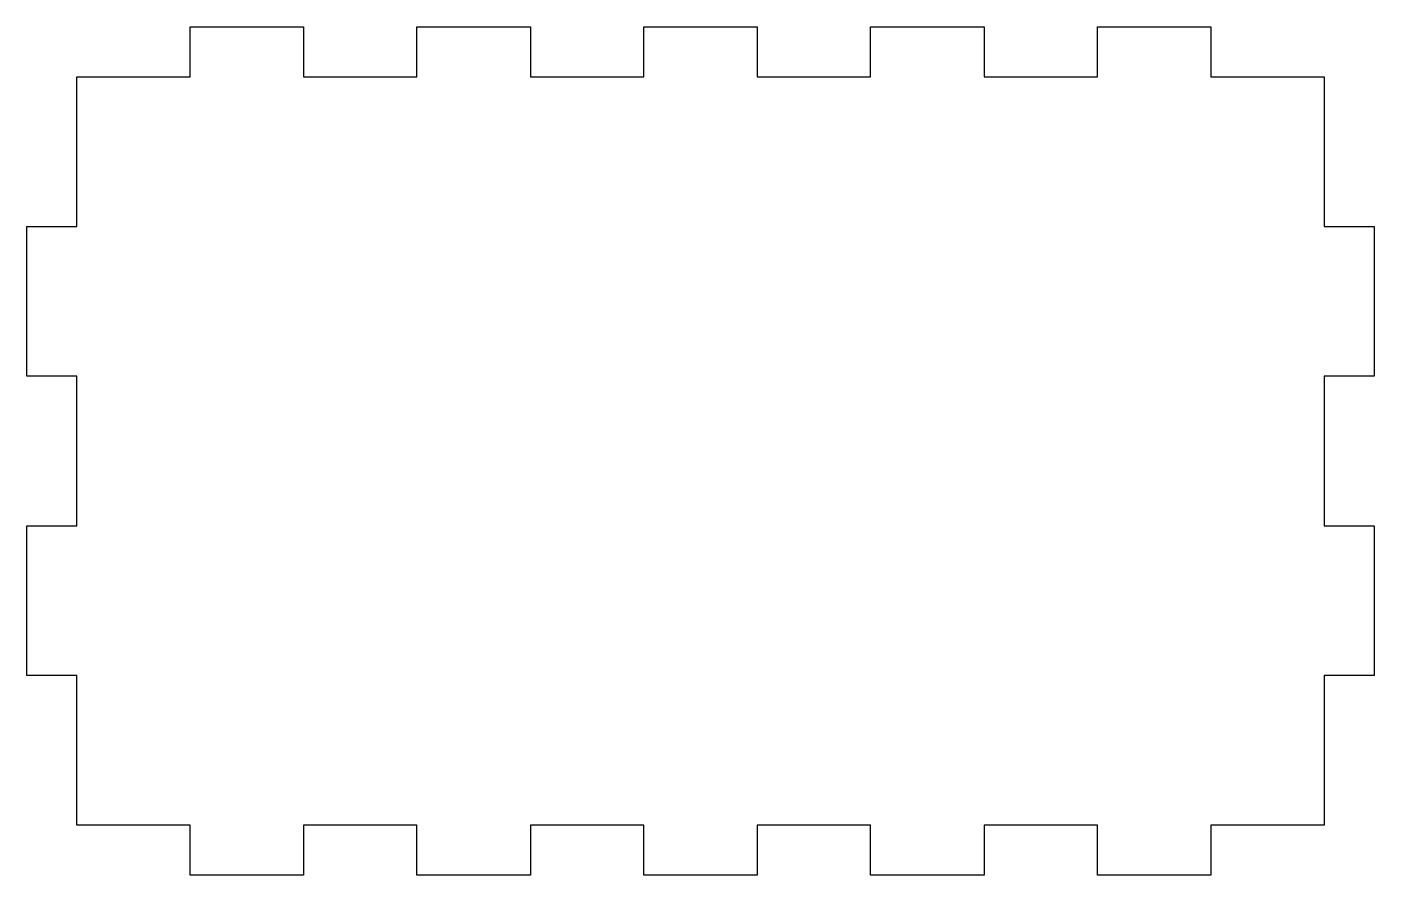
# Model space of a CAD drawing. Extents: x 0 to 108, y 0 to 68.
import ezdxf

# ---------------------------------------------------------------- set-up
doc = ezdxf.new("R2010")
doc.units = 0
doc.layers.get('0').update_dxf_attribs({"linetype": 'CONTINUOUS'})

msp = doc.modelspace()

# ---------------------------------------------------------------- linework, layer by layer
at = {"color": 9}
for p, q in [((13.09, 64), (13.09, 68)), ((13.09, 68), (22.18, 68)), ((22.18, 68), (22.18, 64)), ((31.27, 64), (31.27, 68)), ((31.27, 68), (40.36, 68)), ((40.36, 68), (40.36, 64)), ((49.46, 64), (49.46, 68)), ((49.46, 68), (58.55, 68)), ((58.55, 68), (58.55, 64)), ((67.64, 64), (67.64, 68)), ((67.64, 68), (76.73, 68)), ((76.73, 68), (76.73, 64)), ((85.82, 64), (85.82, 68)), ((85.82, 68), (94.91, 68)), ((94.91, 68), (94.91, 64)), ((4, 64), (13.09, 64)), ((4, 52), (4, 64)), ((22.18, 64), (31.27, 64)), ((40.36, 64), (49.46, 64)), ((58.55, 64), (67.64, 64)), ((76.73, 64), (85.82, 64)), ((94.91, 64), (104, 64)), ((104, 64), (104, 52)), ((0, 40), (0, 52)), ((0, 52), (4, 52)), ((104, 52), (108, 52)), ((108, 52), (108, 40)), ((4, 40), (0, 40)), ((4, 28), (4, 40)), ((108, 40), (104, 40)), ((104, 40), (104, 28)), ((0, 16), (0, 28)), ((0, 28), (4, 28)), ((104, 28), (108, 28)), ((108, 28), (108, 16)), ((4, 16), (0, 16)), ((4, 4), (4, 16)), ((108, 16), (104, 16)), ((104, 16), (104, 4)), ((13.09, 4), (4, 4)), ((13.09, 0), (13.09, 4)), ((31.27, 4), (22.18, 4)), ((22.18, 4), (22.18, 0)), ((31.27, 0), (31.27, 4)), ((49.46, 4), (40.36, 4)), ((40.36, 4), (40.36, 0)), ((49.46, 0), (49.46, 4)), ((67.64, 4), (58.55, 4)), ((58.55, 4), (58.55, 0)), ((67.64, 0), (67.64, 4)), ((85.82, 4), (76.73, 4)), ((76.73, 4), (76.73, 0)), ((85.82, 0), (85.82, 4)), ((104, 4), (94.91, 4)), ((94.91, 4), (94.91, 0)), ((22.18, 0), (13.09, 0)), ((40.36, 0), (31.27, 0)), ((58.55, 0), (49.46, 0)), ((76.73, 0), (67.64, 0)), ((94.91, 0), (85.82, 0))]:
    msp.add_line(p, q, dxfattribs=at)

doc.saveas('drawing.dxf')
